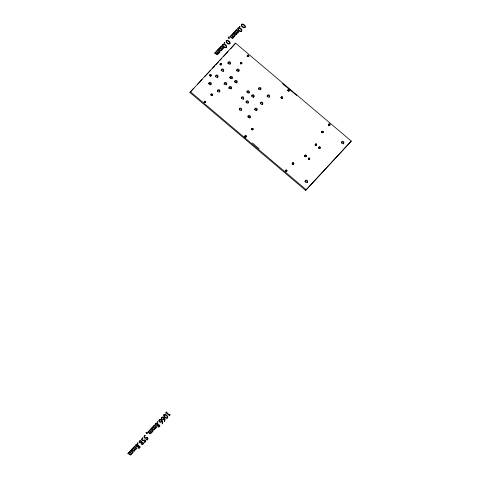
<?xml version="1.0" encoding="UTF-8"?>
<svg xmlns="http://www.w3.org/2000/svg" width="479" height="479" viewBox="0 0 479 479"><rect width="100%" height="100%" fill="white"/><g stroke="black" fill="none" stroke-linecap="round" stroke-linejoin="round"><path stroke-width="0.72" d="M189.912 92.471L235.572 43.164L351.287 141.083L305.626 190.391L189.912 92.471L193.983 88.112M235.572 43.164L230.638 48.882M305.626 190.391L351.287 141.083M220.286 65.006L220.825 64.138M204.413 102.775L204.952 101.907M211.209 95.501L211.748 94.632M240.656 63.982L241.194 63.114M247.451 56.708L247.99 55.839M245.062 137.174L245.601 136.305M251.858 129.899L252.397 129.031M281.305 98.381L281.844 97.512M288.101 91.106L288.639 90.238M285.712 171.572L286.25 170.704M292.507 164.297L293.046 163.429M305.009 156.627L305.554 155.759M321.954 132.779L322.493 131.911M315.433 145.472L315.972 144.604M328.75 125.504L329.289 124.636M308.536 159.597L309.075 158.729M318.96 148.46L319.499 147.592M197.546 84.298L202.132 79.394M204.677 76.67L210.275 70.676M212.311 68.497L214.855 65.773M215.873 64.683L218.418 61.959M219.945 60.324L221.472 58.689M223.507 56.51L228.094 51.606M247.882 55.241L249.032 56.193M282.388 83.645L296.764 95.477M190.271 91.651L305.985 189.576M252.397 142.964L259.127 148.801M247.026 56.223A0.748 0.689 23.6 0 1 248.373 56.756M328.396 124.941A0.748 0.689 23.6 0 1 329.654 125.66M260.259 103.362A1.251 1.15 23.6 0 1 261.959 103.093A1.251 1.15 23.6 0 1 262.348 104.721M254.66 109.332A1.251 1.15 23.6 0 1 256.864 110.332M246.978 91.752A1.251 1.15 23.6 0 1 249.02 93.04M208.593 83.699A1.251 1.15 23.6 0 1 210.383 83.322A1.251 1.15 23.6 0 1 210.658 85.07M291.974 164.01A0.748 0.689 23.6 0 1 292.897 163.59A0.748 0.689 23.6 0 1 293.399 164.483M280.928 97.836A0.748 0.689 23.6 0 1 282.215 98.506M304.872 181.834A1.251 1.15 23.6 0 1 306.458 181.014A1.251 1.15 23.6 0 1 307.213 182.661M258.504 88.597A1.251 1.15 23.6 0 1 260.636 89.741M220.095 64.33A0.748 0.689 23.6 0 1 221.214 64.994M304.47 156.388A0.748 0.689 23.6 0 1 305.446 155.932A0.748 0.689 23.6 0 1 305.853 156.938M267.025 96.123A1.251 1.15 23.6 0 1 268.713 95.794A1.251 1.15 23.6 0 1 269.168 97.411M217.238 91.094A1.251 1.15 23.6 0 1 218.855 90.549A1.251 1.15 23.6 0 1 219.526 92.106M210.964 94.854A0.748 0.689 23.6 0 1 212.119 95.614M245.889 102.129A1.251 1.15 23.6 0 1 248.164 103.123M204.03 102.237A0.748 0.689 23.6 0 1 205.335 102.71M240.242 63.479A0.748 0.689 23.6 0 1 241.572 63.869M247.882 116.583A1.251 1.15 23.6 0 1 249.625 116.517A1.251 1.15 23.6 0 1 249.804 118.169M251.367 129.516A0.748 0.689 23.6 0 1 252.768 130.013M308.29 158.95A0.748 0.689 23.6 0 1 309.446 159.711M318.721 147.813A0.748 0.689 23.6 0 1 319.816 148.741M209.539 75.574A0.748 0.689 23.6 0 1 210.712 76.478M221.082 70.305A1.251 1.15 23.6 0 1 222.759 69.934A1.251 1.15 23.6 0 1 223.256 71.545M215.311 76.634A1.251 1.15 23.6 0 1 216.807 75.874A1.251 1.15 23.6 0 1 217.706 77.341M253.72 97.315A1.251 1.15 23.6 0 1 253.535 97.548M251.726 95.854A1.251 1.15 23.6 0 1 253.834 97.033M285.221 171.189A0.748 0.689 23.6 0 1 286.622 171.686M341.293 142.622A1.251 1.15 23.6 0 1 343.006 142.371A1.251 1.15 23.6 0 1 343.377 143.999M314.931 145.113A0.748 0.689 23.6 0 1 316.35 145.371M228.74 88.37A1.251 1.15 23.6 0 1 230.237 87.262A1.251 1.15 23.6 0 1 231.076 88.98M244.589 136.749A0.748 0.689 23.6 0 1 245.984 137.15M241.224 97.902A1.251 1.15 23.6 0 1 242.961 97.854A1.251 1.15 23.6 0 1 243.122 99.506M239.201 109.26A1.251 1.15 23.6 0 1 241.392 110.278M234.5 81.801A1.251 1.15 23.6 0 1 236.267 81.352A1.251 1.15 23.6 0 1 236.614 83.095M236.416 70.754A1.251 1.15 23.6 0 1 237.818 69.85A1.251 1.15 23.6 0 1 238.865 71.227M229.704 77.742A1.251 1.15 23.6 0 1 231.333 77.221A1.251 1.15 23.6 0 1 231.98 78.79M223.95 84.166A1.251 1.15 23.6 0 1 225.274 83.166A1.251 1.15 23.6 0 1 226.411 84.484M226.345 84.783A1.251 1.15 23.6 0 1 226.202 85.04M227.747 63.396A1.251 1.15 23.6 0 1 229.471 62.617A1.251 1.15 23.6 0 1 229.926 64.443M287.645 90.657A0.748 0.689 23.6 0 1 288.999 91.291M321.708 132.132A0.748 0.689 23.6 0 1 322.87 132.893M138.162 445.189L138.156 445.979L139.754 446.236L140.107 447.009L139.718 447.901L138.904 448.32L138.15 448.087L137.88 446.662L135.988 446.422L135.581 445.614L135.97 444.692L136.838 444.225L137.742 444.488L138.162 445.189M141.616 441.494L141.61 442.285L143.203 442.536L143.562 443.315L143.167 444.207L142.359 444.626L141.604 444.392L141.335 442.967L139.437 442.728L139.03 441.919L139.419 440.997L140.293 440.53L141.197 440.794L141.616 441.494M157.98 423.981L157.974 424.765L159.573 425.023L159.926 425.795L159.537 426.687L158.723 427.106L157.968 426.873L157.699 425.448L155.807 425.214L155.4 424.4L155.789 423.478L156.657 423.011L157.561 423.274L157.98 423.981M163.914 414.796L163.89 416.526L164.758 417.526L166.195 418.305L167.644 417.993L167.812 416.508L166.824 415.281L165.123 414.425L163.914 414.796M222.777 44.302L222.759 46.032L223.627 47.032L225.058 47.81L226.507 47.499L226.675 46.014L225.687 44.786L223.986 43.93L222.777 44.302M226.232 40.607L226.208 42.338L227.076 43.338L228.507 44.116L229.962 43.805L230.13 42.32L229.142 41.092L227.441 40.236L226.232 40.607M237.991 28.016L237.973 29.746L238.841 30.746L240.272 31.524L241.721 31.213L241.895 29.728L240.901 28.501L239.201 27.644L237.991 28.016M241.446 24.321L241.428 26.052L242.296 27.052L243.727 27.83L245.176 27.519L245.344 26.034L244.356 24.806L242.655 23.95L241.446 24.321M146.125 432.429L146.448 433.699L147.316 433.729L147.287 433.166L146.49 433.387L146.125 432.429M164.034 414.958L164.016 415.808L165.141 416.999L166.261 417.802L167.506 417.862L167.285 416.664L166.309 415.7L165.261 414.958L164.034 414.958M222.903 44.457L222.879 45.313L224.01 46.505L225.124 47.307L226.375 47.361L226.148 46.17L225.178 45.206L224.124 44.457L222.903 44.457M226.351 40.763L226.333 41.619L227.459 42.811L228.579 43.613L229.824 43.667L229.603 42.475L228.627 41.511L227.573 40.763L226.351 40.763M228.261 37.027L228.585 38.296L229.453 38.326L229.423 37.763L228.627 37.985L228.261 37.027M238.117 28.171L238.093 29.027L239.225 30.219L240.344 31.021L241.59 31.075L241.368 29.884L240.392 28.92L239.338 28.171L238.117 28.171M241.572 24.477L241.548 25.333L242.679 26.525L243.793 27.327L245.044 27.381L244.817 26.189L243.841 25.225L242.793 24.477L241.572 24.477M132.611 452.404L132.324 453.529L131.366 453.661L131.108 454.828L130.27 455.05L128.127 453.505C126.851 454.373 129.384 451.643 128.635 452.978L130.462 454.547L131.007 454.385L131.174 453.577L129.402 452.2C128.025 453.08 130.629 450.266 129.893 451.679L131.653 453.194L132.228 453.08L132.408 452.266L130.593 450.847C129.33 451.751 131.839 449.039 131.114 450.272C131.947 451.092 134.605 452.481 132.611 452.404M136.192 448.572L135.904 449.697L134.946 449.829L134.689 450.996L133.851 451.218L131.707 449.673C130.432 450.541 132.964 447.811 132.216 449.146L134.042 450.715L134.587 450.553L134.755 449.745L132.982 448.368C131.605 449.248 134.21 446.434 133.473 447.847L135.234 449.362L135.808 449.248L135.988 448.434L134.174 447.015C132.911 447.919 135.419 445.207 134.695 446.44C135.527 447.26 138.186 448.649 136.192 448.572M152.43 431.19L152.142 432.321L151.19 432.447L150.927 433.621L150.089 433.836L147.945 432.292C146.67 433.166 149.203 430.435 148.454 431.765L150.28 433.333L150.825 433.172L150.993 432.363L149.22 430.986C147.843 431.866 150.448 429.052 149.711 430.465L151.472 431.98L152.047 431.866L152.226 431.052L150.412 429.633C149.149 430.537 151.657 427.831 150.933 429.058C151.825 429.693 154.376 431.423 152.43 431.19M156.01 427.358L155.723 428.489L154.771 428.615L154.507 429.789L153.669 430.004L151.526 428.46C150.25 429.334 152.783 426.603 152.035 427.933L153.861 429.501L154.406 429.34L154.573 428.531L152.801 427.154C151.424 428.034 154.028 425.22 153.292 426.633L155.052 428.148L155.627 428.034L155.807 427.22L153.993 425.801C152.729 426.705 155.238 423.999 154.513 425.226C155.388 425.861 157.968 427.591 156.01 427.358M219.352 52.073L219.059 53.199L218.107 53.331L217.849 54.498L217.011 54.72L214.867 53.175C213.592 54.049 216.125 51.313 215.376 52.648L217.203 54.217L217.747 54.055L217.909 53.247L216.143 51.87C214.766 52.75 217.37 49.936 216.634 51.349L218.388 52.864L218.969 52.75L219.148 51.936L217.334 50.517C216.065 51.421 218.58 48.708 217.855 49.942C218.687 50.762 221.346 52.151 219.352 52.073M222.933 48.241L222.639 49.367L221.687 49.499L221.43 50.666L220.591 50.888L218.448 49.343C217.173 50.217 219.705 47.481 218.957 48.816L220.783 50.385L221.328 50.223L221.49 49.415L219.723 48.038C218.454 48.954 220.963 46.086 220.214 47.517L221.969 49.032L222.549 48.918L222.729 48.104L220.915 46.685C219.645 47.589 222.16 44.876 221.436 46.11C222.322 46.744 224.879 48.475 222.933 48.241M234.566 35.787L234.279 36.919L233.321 37.045L233.063 38.212L232.225 38.434L230.082 36.889C228.806 37.763 231.339 35.027 230.591 36.362L232.417 37.931L232.962 37.769L233.129 36.961L231.357 35.584C229.98 36.464 232.584 33.65 231.848 35.063L233.608 36.578L234.183 36.464L234.363 35.65L232.549 34.231C231.285 35.135 233.794 32.422 233.069 33.656C233.944 34.29 236.524 36.021 234.566 35.787M238.147 31.955L237.859 33.087L236.901 33.213L236.644 34.38L235.806 34.602L233.662 33.057C232.387 33.931 234.92 31.195 234.171 32.53L235.997 34.099L236.542 33.937L236.71 33.129L234.938 31.752C233.56 32.632 236.165 29.818 235.428 31.231L237.189 32.746L237.764 32.632L237.943 31.818L236.129 30.399C234.866 31.303 237.374 28.59 236.65 29.824C237.542 30.458 240.093 32.189 238.147 31.955M162.429 422.634L162.147 423.999L162.842 422.167L161.842 420.113L160.339 419.46L159.172 419.855L158.884 420.927L159.507 421.957L160.591 422.412L161.489 422.023L161.854 421.179L162.429 422.634M164.734 420.173L164.453 421.532L165.141 419.7L164.141 417.646L162.638 416.999L161.477 417.395L161.183 418.46L161.806 419.496L162.896 419.951L163.788 419.556L164.153 418.712L164.734 420.173M159.309 420.023L159.19 420.676L159.711 421.34L160.435 421.777L161.435 421.598L161.651 420.891L161.237 420.412L160.22 419.855L159.309 420.023M161.609 417.562L161.495 418.209L162.01 418.88L162.74 419.317L163.734 419.137L163.95 418.43L163.537 417.945L162.525 417.389L161.609 417.562M144.347 442.003L144.724 442.686L145.76 441.303L144.945 439.662L143.981 440.237L142.359 440.051L141.886 439.273L142.059 438.56C142.652 438.536 143.79 437.662 142.538 437.758L141.634 439.393L142.862 440.943L145.017 440.369L145.299 440.973L144.347 442.003M146.646 439.542L147.023 440.219L148.065 438.842L147.251 437.195L146.287 437.77L144.664 437.584L144.185 436.812L144.365 436.1C144.957 436.076 146.095 435.195 144.838 435.297L143.934 436.926L145.161 438.483L147.322 437.908L147.598 438.507L146.646 439.542M170.021 414.479L169.674 415.814L166.015 412.916C164.465 414.173 167.71 410.641 166.614 412.329L169.332 414.796L170.021 414.479M224.238 42.715L224.292 43.242L224.849 43.23L224.801 42.697L224.238 42.715M239.452 26.429L239.506 26.962L240.063 26.944L240.015 26.411L239.452 26.429M137.497 443.045L137.551 443.572L138.108 443.56L138.06 443.027L137.497 443.045M157.316 421.831L157.369 422.364L157.926 422.346L157.878 421.813L157.316 421.831M139.82 447.2L139.054 447.979L138.491 447.751L138.12 446.614L138.946 446.512L139.82 447.2M143.269 443.506L142.508 444.284L141.94 444.057L141.574 442.919L142.401 442.818L143.269 443.506M159.639 425.993L158.872 426.765L158.309 426.538L157.938 425.4L158.765 425.298L159.639 425.993M136.096 444.841L136.174 445.913L137.916 446.015L137.461 444.919L136.096 444.841M139.551 441.147L139.629 442.219L141.371 442.315L140.916 441.225L139.551 441.147M155.914 423.628L155.992 424.699L157.735 424.801L157.28 423.711L155.914 423.628M247.32 56.097A0.748 0.689 23.6 0 0 248.601 56.277A0.748 0.689 23.6 0 0 248.056 55.145A0.748 0.689 23.6 0 0 247.32 56.097M255.014 109.936A1.251 1.15 23.6 0 0 257.139 109.805A1.251 1.15 23.6 0 0 255.84 108.122A1.251 1.15 23.6 0 0 255.014 109.936M244.967 136.635A0.748 0.689 23.6 0 0 246.248 136.677A0.748 0.689 23.6 0 0 245.583 135.605A0.748 0.689 23.6 0 0 244.967 136.635M328.654 124.965A0.748 0.689 23.6 0 0 329.941 125.013A0.748 0.689 23.6 0 0 329.271 123.941A0.748 0.689 23.6 0 0 328.654 124.965M260.564 103.703A1.251 1.15 23.6 0 0 262.708 103.907A1.251 1.15 23.6 0 0 261.708 102.063A1.251 1.15 23.6 0 0 260.564 103.703M247.11 92.327A1.251 1.15 23.6 0 0 249.248 92.495A1.251 1.15 23.6 0 0 248.218 90.663A1.251 1.15 23.6 0 0 247.11 92.327M318.894 147.963A0.748 0.689 23.6 0 0 320.176 147.927A0.748 0.689 23.6 0 0 319.433 146.891A0.748 0.689 23.6 0 0 318.894 147.963M209.054 84.053A1.251 1.15 23.6 0 0 211.185 84.005A1.251 1.15 23.6 0 0 209.97 82.274A1.251 1.15 23.6 0 0 209.054 84.053M292.394 163.728A0.748 0.689 23.6 0 0 293.681 163.83A0.748 0.689 23.6 0 0 293.064 162.734A0.748 0.689 23.6 0 0 292.394 163.728M240.518 63.354A0.748 0.689 23.6 0 0 241.793 63.563A0.748 0.689 23.6 0 0 241.278 62.426A0.748 0.689 23.6 0 0 240.518 63.354A0.713 0.659 23.6 0 0 241.739 63.575A0.713 0.659 23.6 0 0 241.32 62.468A0.713 0.659 23.6 0 0 240.53 63.306M281.227 97.866A0.748 0.689 23.6 0 0 282.508 97.86A0.748 0.689 23.6 0 0 281.796 96.812A0.748 0.689 23.6 0 0 281.227 97.866M220.184 64.449A0.748 0.689 23.6 0 0 221.472 64.521A0.748 0.689 23.6 0 0 220.825 63.438A0.748 0.689 23.6 0 0 220.184 64.449M305.434 181.9A1.251 1.15 23.6 0 0 307.572 181.84A1.251 1.15 23.6 0 0 306.338 180.116A1.251 1.15 23.6 0 0 305.434 181.9M258.75 89.19A1.251 1.15 23.6 0 0 260.887 89.202A1.251 1.15 23.6 0 0 259.72 87.441A1.251 1.15 23.6 0 0 258.75 89.19M211.143 94.998A0.748 0.689 23.6 0 0 212.419 94.968A0.748 0.689 23.6 0 0 211.682 93.932A0.748 0.689 23.6 0 0 211.143 94.998M315.386 144.993A0.748 0.689 23.6 0 0 316.655 144.909A0.748 0.689 23.6 0 0 315.877 143.904A0.748 0.689 23.6 0 0 315.386 144.993M304.925 156.1A0.748 0.689 23.6 0 0 306.213 156.118A0.748 0.689 23.6 0 0 305.518 155.058A0.748 0.689 23.6 0 0 304.925 156.1M267.384 96.477A1.251 1.15 23.6 0 0 269.527 96.59A1.251 1.15 23.6 0 0 268.45 94.782A1.251 1.15 23.6 0 0 267.384 96.477M217.765 91.441A1.251 1.15 23.6 0 0 219.885 91.291A1.251 1.15 23.6 0 0 218.574 89.621A1.251 1.15 23.6 0 0 217.765 91.441M246.26 102.482A1.251 1.15 23.6 0 0 248.403 102.578A1.251 1.15 23.6 0 0 247.308 100.782A1.251 1.15 23.6 0 0 246.26 102.482M308.464 159.094A0.748 0.689 23.6 0 0 309.745 159.064A0.748 0.689 23.6 0 0 309.009 158.028A0.748 0.689 23.6 0 0 308.464 159.094M204.341 102.267A0.748 0.689 23.6 0 0 205.623 102.249A0.748 0.689 23.6 0 0 204.892 101.207A0.748 0.689 23.6 0 0 204.341 102.267M248.2 117.187A1.251 1.15 23.6 0 0 250.331 117.104A1.251 1.15 23.6 0 0 249.074 115.391A1.251 1.15 23.6 0 0 248.2 117.187M251.786 129.402A0.748 0.689 23.6 0 0 253.068 129.366A0.748 0.689 23.6 0 0 252.331 128.33A0.748 0.689 23.6 0 0 251.786 129.402M239.536 109.859A1.251 1.15 23.6 0 0 241.661 109.751A1.251 1.15 23.6 0 0 240.386 108.056A1.251 1.15 23.6 0 0 239.536 109.859M209.784 75.592A0.748 0.689 23.6 0 0 211.065 75.658A0.748 0.689 23.6 0 0 210.419 74.574A0.748 0.689 23.6 0 0 209.784 75.592M285.64 171.075A0.748 0.689 23.6 0 0 286.921 171.039A0.748 0.689 23.6 0 0 286.185 170.003A0.748 0.689 23.6 0 0 285.64 171.075M235.009 82.154A1.251 1.15 23.6 0 0 237.135 82.029A1.251 1.15 23.6 0 0 235.848 80.34A1.251 1.15 23.6 0 0 235.009 82.154M221.478 70.658A1.251 1.15 23.6 0 0 223.615 70.73A1.251 1.15 23.6 0 0 222.496 68.94A1.251 1.15 23.6 0 0 221.478 70.658M215.807 76.712A1.251 1.15 23.6 0 0 217.945 76.802A1.251 1.15 23.6 0 0 216.843 75.005A1.251 1.15 23.6 0 0 215.807 76.712M251.942 96.447A1.251 1.15 23.6 0 0 254.08 96.495A1.251 1.15 23.6 0 0 252.942 94.716A1.251 1.15 23.6 0 0 251.942 96.447M230.207 78.089A1.251 1.15 23.6 0 0 232.339 77.975A1.251 1.15 23.6 0 0 231.052 76.281A1.251 1.15 23.6 0 0 230.207 78.089M341.593 142.964A1.251 1.15 23.6 0 0 343.73 143.185A1.251 1.15 23.6 0 0 342.748 141.335A1.251 1.15 23.6 0 0 341.593 142.964M229.291 88.136A1.251 1.15 23.6 0 0 231.435 88.166A1.251 1.15 23.6 0 0 230.273 86.4A1.251 1.15 23.6 0 0 229.291 88.136M237.003 70.814A1.251 1.15 23.6 0 0 239.129 70.7A1.251 1.15 23.6 0 0 237.853 69.006A1.251 1.15 23.6 0 0 237.003 70.814M228.321 63.462A1.251 1.15 23.6 0 0 230.453 63.378A1.251 1.15 23.6 0 0 229.202 61.671A1.251 1.15 23.6 0 0 228.321 63.462M241.518 98.5A1.251 1.15 23.6 0 0 243.649 98.44A1.251 1.15 23.6 0 0 242.416 96.722A1.251 1.15 23.6 0 0 241.518 98.5M287.993 90.543A0.748 0.689 23.6 0 0 289.274 90.639A0.748 0.689 23.6 0 0 288.651 89.543A0.748 0.689 23.6 0 0 287.993 90.543M224.423 83.951A1.251 1.15 23.6 0 0 226.555 84.226A1.251 1.15 23.6 0 0 225.633 82.352A1.251 1.15 23.6 0 0 224.423 83.951M321.888 132.282A0.748 0.689 23.6 0 0 323.163 132.246A0.748 0.689 23.6 0 0 322.427 131.21A0.748 0.689 23.6 0 0 321.888 132.282M328.624 124.827A0.713 0.659 23.6 0 0 329.833 125.097A0.713 0.659 23.6 0 0 329.408 123.989A0.713 0.659 23.6 0 0 328.624 124.827M321.828 132.102A0.713 0.659 23.6 0 0 323.038 132.372A0.713 0.659 23.6 0 0 322.612 131.264A0.713 0.659 23.6 0 0 321.828 132.102M315.308 144.796A0.713 0.659 23.6 0 0 316.511 145.059A0.713 0.659 23.6 0 0 316.092 143.951A0.713 0.659 23.6 0 0 315.308 144.796M318.84 147.783A0.713 0.659 23.6 0 0 320.044 148.053A0.713 0.659 23.6 0 0 319.625 146.945A0.713 0.659 23.6 0 0 318.84 147.783M308.41 158.92A0.713 0.659 23.6 0 0 309.614 159.19A0.713 0.659 23.6 0 0 309.195 158.082A0.713 0.659 23.6 0 0 308.41 158.92M304.889 155.95A0.713 0.659 23.6 0 0 306.093 156.22A0.713 0.659 23.6 0 0 305.674 155.112A0.713 0.659 23.6 0 0 304.889 155.95M292.382 163.62A0.713 0.659 23.6 0 0 293.585 163.89A0.713 0.659 23.6 0 0 293.166 162.782A0.713 0.659 23.6 0 0 292.382 163.62M285.586 170.895A0.713 0.659 23.6 0 0 286.789 171.165A0.713 0.659 23.6 0 0 286.37 170.057A0.713 0.659 23.6 0 0 285.586 170.895M244.937 136.497A0.713 0.659 23.6 0 0 246.14 136.766A0.713 0.659 23.6 0 0 245.721 135.659A0.713 0.659 23.6 0 0 244.937 136.497M251.732 129.222A0.713 0.659 23.6 0 0 252.936 129.492A0.713 0.659 23.6 0 0 252.517 128.384A0.713 0.659 23.6 0 0 251.732 129.222M281.179 97.704A0.713 0.659 23.6 0 0 282.388 97.973A0.713 0.659 23.6 0 0 281.963 96.866A0.713 0.659 23.6 0 0 281.179 97.704M287.975 90.429A0.713 0.659 23.6 0 0 289.184 90.699A0.713 0.659 23.6 0 0 288.759 89.591A0.713 0.659 23.6 0 0 287.975 90.429M247.326 56.031A0.713 0.659 23.6 0 0 248.535 56.3A0.713 0.659 23.6 0 0 248.116 55.193A0.713 0.659 23.6 0 0 247.326 56.031M211.083 94.824A0.713 0.659 23.6 0 0 212.287 95.093A0.713 0.659 23.6 0 0 211.868 93.986A0.713 0.659 23.6 0 0 211.083 94.824M204.288 102.099A0.713 0.659 23.6 0 0 205.491 102.362A0.713 0.659 23.6 0 0 205.072 101.255A0.713 0.659 23.6 0 0 204.288 102.099M209.76 75.466A0.713 0.659 23.6 0 0 210.964 75.736A0.713 0.659 23.6 0 0 210.544 74.628A0.713 0.659 23.6 0 0 209.76 75.466M220.166 64.324A0.713 0.659 23.6 0 0 221.37 64.593A0.713 0.659 23.6 0 0 220.951 63.485A0.713 0.659 23.6 0 0 220.166 64.324"/></g></svg>
